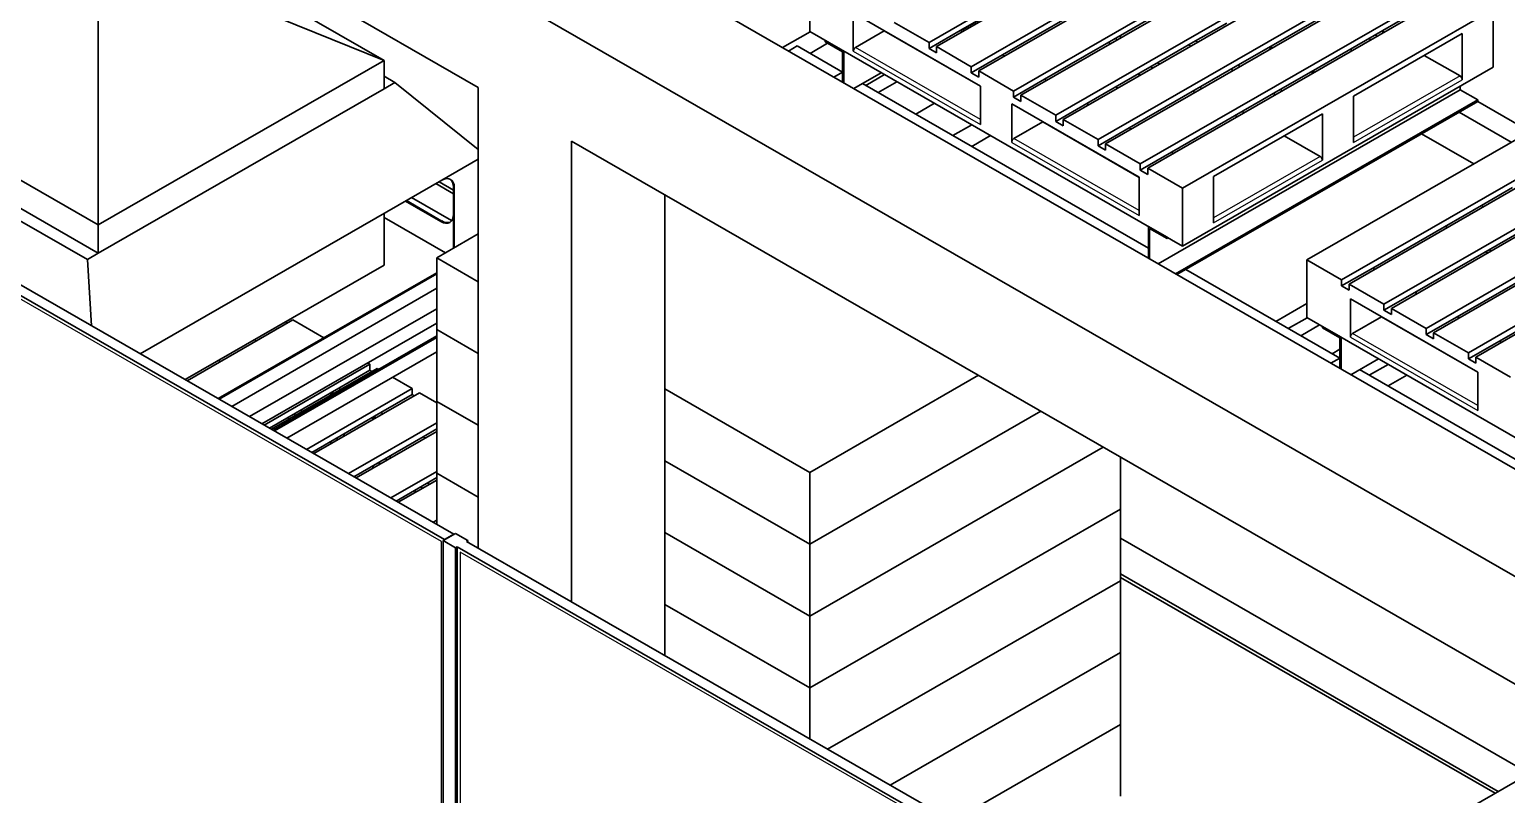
# Model space of a CAD drawing. Header units: millimetres. Extents: x 0 to 84100, y 0 to 59400.
# Drawn here: x 55771 to 59132, y 22324 to 24066 of the extents above; entities that cross this region are included whole.
import ezdxf

# ---------------------------------------------------------------- set-up
doc = ezdxf.new("R2010")
doc.units = ezdxf.units.MM
doc.header["$LTSCALE"] = 100
doc.layers.add('Visible (ISO)', color=7, linetype='Continuous', lineweight=35)
doc.layers.add('Visible Narrow (ISO)', color=7, linetype='Continuous', lineweight=25)

msp = doc.modelspace()

# ---------------------------------------------------------------- linework, layer by layer
at = {"layer": 'Visible (ISO)'}
for p, q in [((62213.72, 21056.92), (46374.53, 30178.1)), ((56792.57, 23933.48), (51795.68, 26811)), ((62213.72, 21301.23), (55266.4, 25301.93)), ((57818.35, 24036.27), (58525.45, 24443.47)), ((58542.42, 24433.7), (57835.32, 24026.5)), ((57914.51, 23980.9), (58621.62, 24388.09)), ((58638.59, 24378.32), (57931.48, 23971.12)), ((58010.68, 23925.52), (58717.79, 24332.71)), ((58734.76, 24322.94), (58027.65, 23915.74)), ((58106.85, 23870.14), (58813.95, 24277.33)), ((56118.51, 24259.81), (56578.08, 23995.17)), ((58830.92, 24267.56), (58123.82, 23860.37)), ((56578.08, 23995.17), (56066.48, 24202.25)), ((58136.54, 24205.61), (57889.06, 24063.1)), ((58203.01, 23814.76), (58910.12, 24221.96)), ((58927.09, 24212.18), (58219.98, 23804.99)), ((57546.82, 24192.64), (57546.82, 24061.01)), ((58839.41, 24167.34), (58591.92, 24024.82)), ((58035.16, 24146.27), (57889.89, 24062.62)), ((58232.71, 24150.23), (57985.22, 24007.72)), ((58299.18, 23759.38), (59006.29, 24166.58)), ((59023.26, 24156.8), (58316.15, 23749.61)), ((55927.54, 23620.55), (55927.54, 24122.25)), ((57645.81, 24016.27), (57645.81, 24103.75)), ((57645.81, 24103.75), (57935.73, 23936.79)), ((58395.34, 23704), (59102.45, 24111.2)), ((58935.57, 24111.96), (58688.09, 23969.44)), ((59102.45, 24111.2), (59102.45, 23979.57)), ((57818.35, 24036.27), (57739.15, 24081.88)), ((58328.88, 24094.86), (58081.39, 23952.34)), ((58425.04, 24039.48), (58495.75, 24080.2)), ((57547.91, 24060.38), (57485.15, 24024.24)), ((58395.34, 23572.38), (57546.82, 24061.01)), ((57547.75, 24011.23), (57587.66, 24034.22)), ((57582.17, 24040.65), (57624.6, 24016.22)), ((57582.17, 24037.38), (57582.17, 24040.65)), ((57582.17, 24037.38), (57621.77, 24014.58)), ((57650.76, 24024.84), (57716.52, 24062.71)), ((57716.52, 24063.03), (57716.52, 24062.71)), ((57716.52, 24062.71), (57716.8, 24062.87)), ((57935.73, 23936.48), (57716.52, 24062.71)), ((57732.41, 24053.87), (57732.14, 24053.72)), ((57818.35, 24022.38), (57889.06, 24063.1)), ((57818.35, 24022.38), (57818.35, 24036.27)), ((57889.06, 24063.1), (57893.96, 24060.27)), ((58425.04, 24039.48), (58177.56, 23896.96)), ((58231.56, 24033.17), (58226.66, 24035.99)), ((58242.28, 24044.99), (58247.18, 24042.16)), ((58253.92, 24051.69), (58253.92, 24046.05)), ((58429.95, 24036.65), (58425.04, 24039.48)), ((58784.25, 23914.06), (59031.74, 24056.58)), ((58818.89, 24044.76), (58823.79, 24041.94)), ((58838.26, 24050.27), (58833.36, 24053.1)), ((58848.97, 24062.09), (58853.88, 24059.26)), ((59031.74, 24056.58), (59031.74, 23951.12)), ((57498.52, 24016.53), (57518.53, 24028.06)), ((57621.76, 23968.61), (57518.53, 24028.06)), ((57621.77, 24014.58), (57621.77, 23945.56)), ((57624.6, 23943.93), (57624.6, 24016.22)), ((57796.11, 24016.88), (57796.38, 24017.04)), ((57803.56, 24012.9), (57803.29, 24012.74)), ((57835.32, 24012.6), (57818.35, 24022.38)), ((57914.51, 23980.9), (57835.32, 24026.5)), ((57835.32, 24026.5), (57835.32, 24012.6)), ((57914.51, 23967), (57985.22, 24007.72)), ((57985.22, 24007.72), (57990.13, 24004.89)), ((58414.06, 24027.5), (58409.15, 24030.33)), ((58409.43, 24030.48), (58414.33, 24027.66)), ((58521.21, 23984.1), (58591.92, 24024.82)), ((58591.92, 24024.82), (58596.82, 24022)), ((58600.01, 24023.83), (58595.11, 24026.66)), ((58781.36, 24017.51), (58776.46, 24020.33)), ((58945.14, 24006.71), (59026.79, 23959.69)), ((55927.54, 23620.55), (55312.36, 23974.8)), ((56578.08, 23995.17), (55927.54, 23620.55)), ((56578.08, 23930.58), (56578.08, 23995.17)), ((57601.75, 23957.09), (57621.77, 23968.62)), ((57647.02, 23931.02), (57709.78, 23967.17)), ((57831.96, 23996.55), (57831.68, 23996.39)), ((57914.51, 23967), (57914.51, 23980.9)), ((57931.48, 23957.22), (57914.51, 23967)), ((58010.68, 23925.52), (57931.48, 23971.12)), ((57931.48, 23971.12), (57931.48, 23957.22)), ((58521.21, 23984.1), (58273.72, 23841.58)), ((58327.73, 23977.79), (58322.83, 23980.61)), ((58338.44, 23989.61), (58343.35, 23986.78)), ((59102.45, 23979.57), (58395.34, 23572.38)), ((58510.22, 23972.12), (58505.32, 23974.95)), ((58505.59, 23975.11), (58510.5, 23972.28)), ((58526.11, 23981.28), (58521.21, 23984.1)), ((58617.38, 23928.72), (58688.09, 23969.44)), ((58688.09, 23969.44), (58692.99, 23966.62)), ((58696.18, 23968.45), (58691.28, 23971.28)), ((56578.08, 23959.05), (56602.8, 23944.81)), ((56578.08, 23930.58), (56602.8, 23944.81)), ((56602.8, 23944.81), (56792.57, 23792.21)), ((56792.57, 22884.15), (56792.57, 23933.48)), ((58317.56, 23567.93), (57667.02, 23942.55)), ((57716.96, 23963.03), (57674.21, 23938.41)), ((57745.35, 23946.68), (57702.6, 23922.06)), ((57917.08, 23947.21), (57917.36, 23947.37)), ((57935.73, 23936.79), (57935.73, 23849.32)), ((58010.68, 23911.62), (58081.39, 23952.34)), ((58081.39, 23952.34), (58086.29, 23949.51)), ((58248.3, 23932.05), (58243.4, 23934.88)), ((58296.35, 23965.37), (58296.35, 23959.72)), ((58434.61, 23934.23), (58439.51, 23931.41)), ((59385.29, 23948.32), (58678.19, 23541.12)), ((59027.5, 23936.41), (59027.5, 23927.9)), ((55312.36, 23910.22), (55927.54, 23555.96)), ((55927.54, 23555.96), (56578.08, 23930.58)), ((58010.68, 23911.62), (58010.68, 23925.52)), ((58027.65, 23901.85), (58010.68, 23911.62)), ((58106.85, 23870.14), (58027.65, 23915.74)), ((58027.65, 23915.74), (58027.65, 23901.85)), ((59027.5, 23927.9), (58339.97, 23531.98)), ((58617.38, 23928.72), (58369.89, 23786.2)), ((59067.1, 23905.1), (58379.57, 23509.18)), ((58382.41, 23507.54), (59067.1, 23901.83)), ((58423.9, 23922.41), (58418.99, 23925.24)), ((58606.39, 23916.75), (58601.49, 23919.57)), ((58601.76, 23919.73), (58606.66, 23916.9)), ((58622.28, 23925.9), (58617.38, 23928.72)), ((58757.38, 23495.52), (59464.49, 23902.71)), ((58784.25, 23808.6), (58784.25, 23914.06)), ((59027.5, 23927.9), (59067.1, 23905.1)), ((59067.1, 23901.83), (59067.1, 23905.1)), ((59067.1, 23901.83), (59185.83, 23833.45)), ((55902.82, 23541.72), (55287.64, 23895.98)), ((57788, 23872.88), (57830.76, 23897.5)), ((58006.44, 23808.6), (58006.44, 23896.08)), ((58006.44, 23896.08), (58296.35, 23729.13)), ((58106.85, 23856.24), (58177.56, 23896.96)), ((58106.85, 23856.24), (58106.85, 23870.14)), ((58177.56, 23896.96), (58182.46, 23894.14)), ((58466.06, 23730.82), (58713.54, 23873.34)), ((58520.06, 23867.03), (58515.16, 23869.86)), ((58530.78, 23878.85), (58535.68, 23876.03)), ((58713.54, 23873.34), (58713.54, 23767.88)), ((59481.46, 23892.94), (58774.35, 23485.75)), ((59143.4, 23809.02), (59024.67, 23877.4)), ((57915.61, 23848.64), (57872.85, 23824.02)), ((58011.39, 23817.17), (58077.15, 23855.04)), ((58077.15, 23855.36), (58077.15, 23855.04)), ((58296.35, 23728.81), (58077.15, 23855.04)), ((58123.82, 23846.47), (58106.85, 23856.24)), ((58203.01, 23814.76), (58123.82, 23860.37)), ((58123.82, 23860.37), (58123.82, 23846.47)), ((58203.01, 23800.86), (58273.72, 23841.58)), ((58273.72, 23841.58), (58278.63, 23838.76)), ((58853.55, 23440.14), (59560.66, 23847.33)), ((59577.63, 23837.56), (58870.52, 23430.37)), ((62001.59, 20933.81), (57004.7, 23811.33)), ((57004.7, 22761.99), (57004.7, 23811.33)), ((57915.44, 23799.49), (57958.2, 23824.11)), ((58203.01, 23800.86), (58203.01, 23814.76)), ((58219.98, 23791.09), (58203.01, 23800.86)), ((58299.18, 23759.38), (58219.98, 23804.99)), ((58219.98, 23804.99), (58219.98, 23791.09)), ((58626.94, 23823.47), (58708.59, 23776.45)), ((59058.22, 23759.97), (58939.49, 23828.34)), ((56792.57, 23770.09), (56709.6, 23722.31)), ((58299.18, 23745.48), (58369.89, 23786.2)), ((58369.89, 23786.2), (58374.79, 23783.38)), ((58949.72, 23384.76), (59656.82, 23791.96)), ((59673.79, 23782.18), (58966.69, 23374.99)), ((58299.18, 23745.48), (58299.18, 23759.38)), ((58316.15, 23735.71), (58299.18, 23745.48)), ((58395.34, 23704), (58316.15, 23749.61)), ((58316.15, 23749.61), (58316.15, 23735.71)), ((58466.06, 23625.36), (58466.06, 23730.82)), ((59045.88, 23329.38), (59752.99, 23736.58)), ((56709.6, 23722.31), (56023.34, 23327.12)), ((56696.12, 23714.55), (56735.77, 23691.71)), ((56703.22, 23718.63), (56735.77, 23699.89)), ((56735.77, 23567.17), (56735.77, 23707.12)), ((56737.89, 23705.9), (56737.89, 23568.39)), ((58296.35, 23729.13), (58296.35, 23641.65)), ((58395.34, 23572.38), (58395.34, 23704)), ((59769.96, 23726.81), (59062.85, 23319.61)), ((59146.29, 23705.58), (59075.58, 23664.86)), ((56707.48, 23628.26), (56626.88, 23674.68)), ((56629.01, 23675.9), (56709.6, 23629.48)), ((56640.92, 23682.76), (56731.88, 23630.37)), ((57216.83, 22639.83), (57216.83, 23689.17)), ((59075.58, 23664.86), (58828.09, 23522.34)), ((59080.48, 23662.03), (59075.58, 23664.86)), ((56578.08, 23529.16), (56578.08, 23646.57)), ((56717.88, 23556.87), (56578.08, 23637.38)), ((55927.54, 23555.96), (55927.54, 23620.55)), ((56698.29, 23545.59), (56792.57, 23599.88)), ((58317.56, 23617.17), (58359.99, 23592.74)), ((58317.56, 23544.88), (58317.56, 23617.17)), ((58320.39, 23543.25), (58320.39, 23612.27)), ((58320.39, 23612.27), (58359.99, 23589.47)), ((59171.75, 23609.48), (58924.26, 23466.96)), ((58996.39, 23613.6), (58996.39, 23619.25)), ((58359.99, 23589.47), (58359.99, 23592.74)), ((58359.99, 23589.47), (58362.83, 23591.1)), ((59095.38, 23559.85), (59095.38, 23565.5)), ((55902.82, 23541.72), (55927.54, 23555.96)), ((55912.54, 23390.93), (55902.82, 23541.72)), ((56578.08, 23529.16), (56125.28, 23268.42)), ((56792.57, 23491.3), (56698.29, 23545.59)), ((56698.29, 23382.08), (56698.29, 23545.59)), ((58757.38, 23495.52), (58678.19, 23541.12)), ((58678.19, 23541.12), (58678.19, 23409.5)), ((59267.91, 23554.1), (59020.43, 23411.58)), ((59090.05, 23556.79), (59085.15, 23559.61)), ((56715.97, 22903.83), (55655.31, 23514.63)), ((55676.52, 23526.84), (56737.18, 22916.05)), ((56200.81, 23224.92), (56698.29, 23511.4)), ((56698.29, 23508.95), (56202.93, 23223.7)), ((58753.13, 23317.1), (58402.42, 23519.06)), ((58828.09, 23522.34), (58757.38, 23481.62)), ((58757.38, 23481.62), (58757.38, 23495.52)), ((58828.09, 23522.34), (58833, 23519.52)), ((59364.08, 23498.72), (59116.59, 23356.2)), ((56698.29, 23476.25), (56231.33, 23207.35)), ((58774.35, 23471.85), (58757.38, 23481.62)), ((58853.55, 23440.14), (58774.35, 23485.75)), ((58774.35, 23485.75), (58774.35, 23471.85)), ((58924.26, 23466.96), (58853.55, 23426.24)), ((58924.26, 23466.96), (58929.16, 23464.14)), ((56698.29, 23429.83), (56271.63, 23184.14)), ((58678.19, 23441.51), (58607.64, 23400.88)), ((58777.18, 23364.75), (58777.18, 23452.23)), ((58777.18, 23452.23), (59067.1, 23285.28)), ((58853.55, 23426.24), (58853.55, 23440.14)), ((58949.72, 23384.76), (58870.52, 23430.37)), ((58870.52, 23430.37), (58870.52, 23416.47)), ((56370.19, 23404.31), (56129.75, 23265.84)), ((56300.03, 23167.79), (56698.29, 23397.13)), ((56353.66, 23399.93), (56358.12, 23397.36)), ((56370.19, 23404.31), (56441.26, 23363.38)), ((58678.68, 23409.21), (58635.93, 23384.59)), ((58678.19, 23409.5), (59526.72, 22920.86)), ((58847.89, 23411.2), (58782.13, 23373.33)), ((58847.89, 23411.51), (58847.89, 23411.2)), ((58847.89, 23411.2), (58848.17, 23411.35)), ((59067.1, 23284.97), (58847.89, 23411.2)), ((58870.52, 23416.47), (58853.55, 23426.24)), ((58863.78, 23402.36), (58863.51, 23402.2)), ((59020.43, 23411.58), (58949.72, 23370.86)), ((59020.43, 23411.58), (59025.33, 23408.76)), ((56698.29, 23367.69), (56325.59, 23153.07)), ((56328.42, 23151.44), (56698.29, 23364.43)), ((56792.57, 23327.79), (56698.29, 23382.08)), ((56698.29, 23382.07), (56698.29, 23382.08)), ((56792.57, 23327.78), (56698.29, 23382.07)), ((56698.29, 23218.56), (56698.29, 23382.07)), ((58707.07, 23392.86), (58664.32, 23368.24)), ((58713.54, 23389.14), (58755.97, 23364.71)), ((58713.54, 23385.87), (58713.54, 23389.14)), ((58713.54, 23385.87), (58753.14, 23363.07)), ((58753.14, 23363.07), (58753.14, 23294.05)), ((58755.97, 23292.42), (58755.97, 23364.71)), ((58927.48, 23365.37), (58927.75, 23365.52)), ((58949.72, 23370.86), (58949.72, 23384.76)), ((58966.69, 23361.09), (58949.72, 23370.86)), ((59045.88, 23329.38), (58966.69, 23374.99)), ((58966.69, 23374.99), (58966.69, 23361.09)), ((56287.41, 23356.64), (56282.95, 23359.21)), ((56698.29, 23331.73), (56356.82, 23135.09)), ((58735.52, 23327.24), (58753.14, 23337.38)), ((58949.73, 23352.87), (58949.46, 23352.71)), ((58992.05, 23328.18), (58992.32, 23328.34)), ((59116.59, 23356.2), (59045.88, 23315.48)), ((59045.88, 23315.48), (59045.88, 23329.38)), ((59116.59, 23356.2), (59121.5, 23353.38)), ((56203.31, 23308.21), (56203.31, 23313.35)), ((56305.11, 23164.86), (56545.55, 23303.32)), ((56562.52, 23293.55), (56322.08, 23155.09)), ((56540.47, 23306.25), (56545.55, 23303.32)), ((56545.55, 23303.32), (56545.55, 23289.42)), ((56562.52, 23293.55), (56566.04, 23291.53)), ((58733.12, 23305.58), (58753.14, 23317.11)), ((58778.39, 23279.51), (58841.15, 23315.65)), ((58863.13, 23303), (58820.38, 23278.38)), ((59062.85, 23305.71), (59045.88, 23315.48)), ((59142.05, 23274), (59062.85, 23319.61)), ((59062.85, 23319.61), (59062.85, 23305.71)), ((56474.84, 23248.7), (56545.55, 23289.42)), ((56545.55, 23289.42), (56550.46, 23286.6)), ((56597.26, 23273.55), (56641.72, 23247.94)), ((57930.75, 23278.05), (57546.82, 23056.96)), ((59448.93, 22916.41), (58798.4, 23291.03)), ((58862.97, 23253.85), (58905.72, 23278.47)), ((59067.1, 23285.28), (59067.1, 23197.8)), ((56474.84, 23248.7), (56317.18, 23157.91)), ((56401.28, 23109.48), (56641.72, 23247.94)), ((56658.69, 23238.17), (56418.25, 23099.71)), ((56456.05, 23237.88), (56460.95, 23235.06)), ((56459.23, 23239.71), (56464.13, 23236.89)), ((56479.75, 23245.88), (56474.84, 23248.7)), ((56571.01, 23193.32), (56641.72, 23234.04)), ((56641.72, 23247.94), (56641.72, 23234.04)), ((56641.72, 23234.04), (56646.62, 23231.22)), ((56658.69, 23238.17), (56698.29, 23215.37)), ((57546.82, 23056.96), (57216.83, 23246.98)), ((56388.24, 23198.83), (56393.14, 23196.01)), ((56571.01, 23193.32), (56413.35, 23102.53)), ((56575.91, 23190.5), (56571.01, 23193.32)), ((56792.57, 23164.27), (56698.29, 23218.56)), ((56792.57, 23164.26), (56698.29, 23218.56)), ((56698.29, 23055.05), (56698.29, 23218.56)), ((56698.29, 23218.56), (56698.29, 23218.56)), ((58072.72, 23196.29), (57546.82, 22893.45)), ((58072.73, 23196.29), (57546.82, 22893.44)), ((56358.15, 23181.51), (56363.06, 23178.68)), ((56377.53, 23187.02), (56372.62, 23189.84)), ((56497.44, 23054.1), (56698.29, 23169.76)), ((56552.21, 23182.5), (56557.12, 23179.68)), ((56555.39, 23184.33), (56560.3, 23181.51)), ((56454.32, 23126.13), (56459.22, 23123.3)), ((56473.69, 23131.64), (56468.79, 23134.46)), ((56484.41, 23143.45), (56489.31, 23140.63)), ((56667.18, 23137.95), (56509.51, 23047.15)), ((56698.29, 23150.22), (56514.42, 23044.33)), ((56667.18, 23137.95), (56698.29, 23155.86)), ((56672.08, 23135.12), (56667.18, 23137.95)), ((56592.22, 23094.78), (56592.22, 23089.14)), ((58214.7, 23114.54), (57546.82, 22729.93)), ((58214.71, 23114.53), (57546.82, 22729.92)), ((58253.92, 22973.61), (58253.92, 23091.95)), ((56550.49, 23070.75), (56555.39, 23067.93)), ((56569.86, 23076.26), (56564.96, 23079.08)), ((56580.57, 23088.08), (56585.48, 23085.25)), ((56593.61, 22998.72), (56698.29, 23059)), ((57546.82, 22893.45), (57216.83, 23083.47)), ((57546.82, 22893.44), (57216.83, 23083.46)), ((56698.29, 23045.1), (56605.68, 22991.78)), ((56698.29, 23039.46), (56610.58, 22988.95)), ((56676.74, 23032.7), (56681.64, 23029.87)), ((56792.57, 23000.75), (56698.29, 23055.05)), ((56792.57, 23000.74), (56698.29, 23055.04)), ((56698.29, 22938.45), (56698.29, 23055.04)), ((56698.29, 23055.04), (56698.29, 23055.04)), ((57546.82, 22893.45), (57546.82, 23056.96)), ((56646.65, 23015.37), (56651.56, 23012.55)), ((56666.03, 23020.88), (56661.12, 23023.7)), ((58253.92, 22973.61), (57546.82, 22566.41)), ((58253.92, 22973.6), (57546.82, 22566.4)), ((58253.92, 22810.09), (58253.92, 22973.6)), ((58253.92, 22973.6), (58253.92, 22973.6)), ((56689.78, 22943.35), (56698.29, 22948.25)), ((56712.43, 22901.8), (56740.72, 22918.08)), ((56740.72, 22885.51), (56712.43, 22901.8)), ((56712.43, 21027.98), (56712.43, 22901.8)), ((56715.97, 22903.83), (56737.18, 22916.05)), ((56740.72, 22918.08), (56769, 22901.8)), ((56769, 22901.8), (56765.46, 22899.76)), ((56765.46, 22899.76), (57826.12, 22288.97)), ((56769, 22897.72), (56769, 22901.8)), ((57546.82, 22729.93), (57216.83, 22919.95)), ((57546.82, 22729.92), (57216.83, 22919.94)), ((57546.82, 22729.93), (57546.82, 22893.44)), ((59184.45, 22371.22), (58253.92, 22907.08)), ((56744.25, 22887.54), (56740.72, 22885.51)), ((56740.72, 21011.69), (56740.72, 22885.51)), ((57804.91, 22276.75), (56744.25, 22887.54)), ((56744.25, 21088.94), (56744.25, 22887.54)), ((58253.92, 22825.64), (59113.74, 22330.51)), ((58253.92, 22810.09), (57587.55, 22426.35)), ((58253.92, 22810.08), (57587.56, 22426.35)), ((58253.92, 22817.46), (59106.64, 22326.42)), ((58253.92, 22810.09), (58253.92, 22810.08)), ((58253.92, 22646.57), (58253.92, 22810.08)), ((57546.82, 22566.41), (57216.83, 22756.44)), ((57546.82, 22566.4), (57216.83, 22756.43)), ((57546.82, 22566.41), (57546.82, 22729.92)), ((58253.92, 22646.57), (57729.53, 22344.59)), ((58253.92, 22646.56), (57729.54, 22344.59)), ((58253.92, 22646.57), (58253.92, 22646.56)), ((58253.92, 22483.05), (58253.92, 22646.56)), ((57546.82, 22449.81), (57546.82, 22566.4)), ((58253.92, 22483.05), (57871.51, 22262.83)), ((58253.92, 22483.05), (57871.51, 22262.83)), ((58253.92, 22319.54), (58253.92, 22483.05)), ((58253.92, 22483.05), (58253.92, 22483.05)), ((58961.03, 22242.56), (59344.96, 22463.66))]:
    msp.add_line(p, q, dxfattribs=at)
for centre, major_axis, start_param, end_param in [((57650.76, 24019.12), (3.49, 6.07), 0.7834645, 2.3542608), ((59026.79, 23953.97), (3.49, -6.07), 0.7873319, 2.3581282), ((58011.39, 23811.45), (3.49, 6.07), 0.7834645, 2.3542608), ((58708.59, 23770.73), (3.49, -6.07), 0.7873319, 2.3581282), ((56709.6, 23689.61), (19.96, 34.66), 5.4958534, 7.0666498), ((56707.48, 23690.83), (19.96, 34.66), 5.4958534, 6.2302298), ((56707.48, 23660.97), (19.96, -34.66), 5.4997209, 7.0705172), ((56709.6, 23662.19), (19.96, -34.66), 5.4997209, 6.2302298), ((58782.13, 23367.6), (3.49, 6.07), 0.7834645, 2.3542608)]:
    msp.add_ellipse(centre, major_axis=major_axis, ratio=0.5780931, start_param=start_param, end_param=end_param, dxfattribs=at)
at = {"layer": 'Visible Narrow (ISO)'}
for p, q in [((57645.81, 24016.27), (57935.73, 23849.32)), ((57935.73, 23860.74), (57650.76, 24024.84)), ((59026.79, 23959.69), (58784.25, 23820.02)), ((58784.25, 23808.6), (59031.74, 23951.12)), ((58006.44, 23808.6), (58296.35, 23641.65)), ((58296.35, 23653.07), (58011.39, 23817.17)), ((58708.59, 23776.45), (58466.06, 23636.78)), ((58466.06, 23625.36), (58713.54, 23767.88)), ((56737.89, 23705.9), (56735.77, 23707.12)), ((56709.6, 23629.48), (56707.48, 23628.26)), ((56708.9, 22899.73), (55662.38, 23502.38)), ((58777.18, 23364.75), (59067.1, 23197.8)), ((59067.1, 23209.23), (58782.13, 23373.33)), ((56454, 23236.7), (56458.91, 23233.88)), ((56550.17, 23181.32), (56555.07, 23178.5)), ((56708.9, 21117.48), (56708.9, 22899.73)), ((56751.32, 22875.3), (56751.32, 21093.04)), ((57797.84, 22272.65), (56751.32, 22875.3))]:
    msp.add_line(p, q, dxfattribs=at)

doc.saveas('drawing.dxf')
